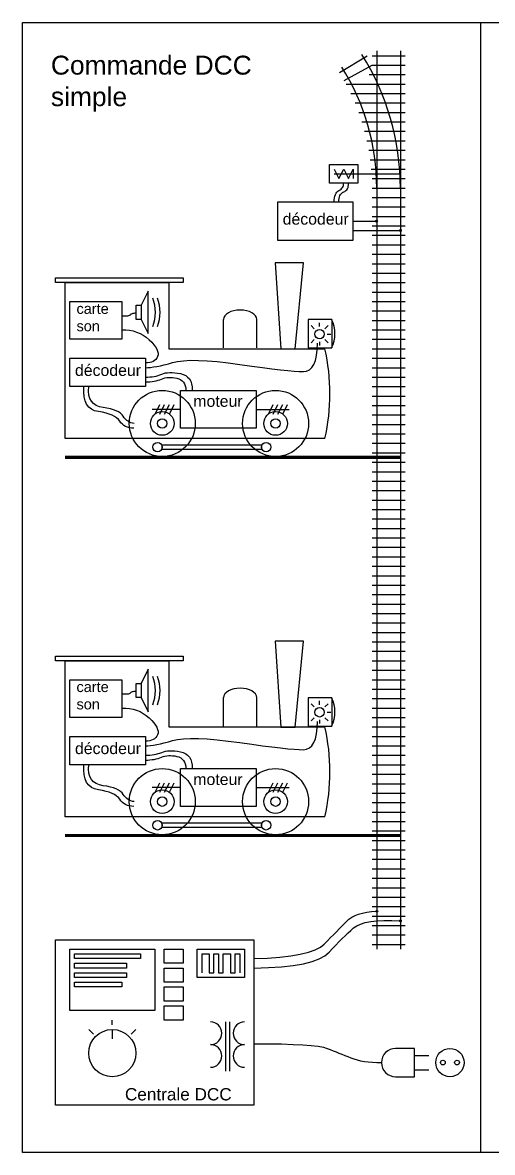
# Model space of a CAD drawing. Extents: x 1325 to 4135, y -1780 to 732.
# Drawn here: x 2825 to 3322, y -480 to 715 of the extents above; entities that cross this region are included whole.
import ezdxf

# ---------------------------------------------------------------- set-up
doc = ezdxf.new("R2010")
doc.units = 0
doc.layers.get('0').update_dxf_attribs({"linetype": 'CONTINUOUS'})
doc.layers.add('CABLES', color=6, linetype='CONTINUOUS')
doc.layers.add('LAMPES', color=1, linetype='CONTINUOUS')
doc.styles.get("Standard").update_dxf_attribs({"font": 'ARIAL.TTF'})

# ---------------------------------------------------------------- blocks, each defined once
blk = doc.blocks.new('A$C2519691F')
for p, q in [((9.1, 20), (9.1, 24)), ((3.4, 17.7), (0, 21.1)), ((14.8, 17.7), (18.2, 21.1)), ((17.1, 12), (21.1, 12)), ((3.4, 6.3), (0, 2.9)), ((9.1, 4), (9.1, 0)), ((14.8, 6.3), (18.2, 2.9))]:
    blk.add_line(p, q)
blk.add_circle((9.1, 12), 5)

msp = doc.modelspace()

# ---------------------------------------------------------------- linework, layer by layer
for p, q in [((3310, 715), (3310, -480)), ((3200, 685), (3200, -265)), ((3225, 685), (3225, -265)), ((3160.7, 662.2), (3190, 680)), ((3165.6, 653.8), (3195, 670)), ((3195, 680), (3230, 680)), ((3195, 670), (3230, 670)), ((3192, 660), (3230, 660)), ((3167.7, 650), (3230, 650)), ((3172.7, 640), (3230, 640)), ((3177.1, 630), (3230, 630)), ((3181, 620), (3230, 620)), ((3184.3, 610), (3230, 610)), ((3187.2, 600), (3230, 600)), ((3189.6, 590), (3230, 590)), ((3191.6, 580), (3230, 580)), ((3193.1, 570), (3230, 570)), ((3155, 555), (3225, 555)), ((3194.1, 560), (3230, 560)), ((3195, 550), (3230, 550)), ((3195, 540), (3230, 540)), ((3195, 530), (3230, 530)), ((3195, 520), (3230, 520)), ((3195, 510), (3230, 510)), ((3195, 500), (3230, 500)), ((3195, 490), (3230, 490)), ((3195, 480), (3230, 480)), ((3195, 470), (3230, 470)), ((3195, 460), (3230, 460)), ((3195, 450), (3230, 450)), ((3195, 440), (3230, 440)), ((3195, 430), (3230, 430)), ((3195, 420), (3230, 420)), ((3195, 410), (3230, 410)), ((3037.9, 371), (3037.9, 401)), ((3072.9, 371), (3072.9, 401)), ((3152.3, 400.9), (3152.3, 370.9)), ((3195, 400), (3230, 400)), ((3195, 390), (3230, 390)), ((3195, 380), (3230, 380)), ((3195, 370), (3230, 370)), ((3195, 360), (3230, 360)), ((3195, 350), (3230, 350)), ((3195, 340), (3230, 340)), ((3195, 330), (3230, 330)), ((2965.4, 301), (2970.4, 311)), ((2970.4, 301), (2975.4, 311)), ((2975.4, 301), (2980.4, 311)), ((2980.4, 301), (2985.4, 311)), ((3085.4, 301), (3090.4, 311)), ((3090.4, 301), (3095.4, 311)), ((3095.4, 301), (3100.4, 311)), ((3100.4, 301), (3105.4, 311)), ((3195, 320), (3230, 320)), ((2992.3, 305.9), (2962.3, 305.9)), ((3072.3, 305.9), (3107.3, 305.9)), ((3195, 310), (3230, 310)), ((3195, 300), (3230, 300)), ((3195, 290), (3230, 290)), ((3195, 280), (3230, 280)), ((3195, 270), (3230, 270)), ((3195, 260), (3230, 260)), ((3195, 250), (3230, 250)), ((3195, 240), (3230, 240)), ((3195, 230), (3230, 230)), ((3195, 220), (3230, 220)), ((3195, 210), (3230, 210)), ((3195, 200), (3230, 200)), ((3195, 190), (3230, 190)), ((3195, 180), (3230, 180)), ((3195, 170), (3230, 170)), ((3195, 160), (3230, 160)), ((3195, 150), (3230, 150)), ((3195, 140), (3230, 140)), ((3195, 130), (3230, 130)), ((3195, 120), (3230, 120)), ((3195, 110), (3230, 110)), ((3195, 100), (3230, 100)), ((3195, 90), (3230, 90)), ((3195, 80), (3230, 80)), ((3195, 70), (3230, 70)), ((3195, 60), (3230, 60)), ((3195, 50), (3230, 50)), ((3195, 40), (3230, 40)), ((3195, 30), (3230, 30)), ((3195, 20), (3230, 20)), ((3037.9, -29), (3037.9, 1)), ((3072.9, -29), (3072.9, 1)), ((3152.3, 0.9), (3152.3, -29.1)), ((3195, 10), (3230, 10)), ((3195, 0), (3230, 0)), ((3195, -10), (3230, -10)), ((3195, -20), (3230, -20)), ((3195, -30), (3230, -30)), ((3195, -40), (3230, -40)), ((3195, -50), (3230, -50)), ((3195, -60), (3230, -60)), ((3195, -70), (3230, -70)), ((3195, -80), (3230, -80)), ((2992.3, -94.1), (2962.3, -94.1)), ((2965.4, -99), (2970.4, -89)), ((2970.4, -99), (2975.4, -89)), ((2975.4, -99), (2980.4, -89)), ((2980.4, -99), (2985.4, -89)), ((3072.3, -94.1), (3107.3, -94.1)), ((3085.4, -99), (3090.4, -89)), ((3090.4, -99), (3095.4, -89)), ((3095.4, -99), (3100.4, -89)), ((3100.4, -99), (3105.4, -89)), ((3195, -90), (3230, -90)), ((3195, -100), (3230, -100)), ((3195, -110), (3230, -110)), ((3195, -120), (3230, -120)), ((3195, -130), (3230, -130)), ((3195, -140), (3230, -140)), ((3195, -150), (3230, -150)), ((3195, -160), (3230, -160)), ((3195, -170), (3230, -170)), ((3195, -180), (3230, -180)), ((3195, -190), (3230, -190)), ((3195, -200), (3230, -200)), ((3195, -210), (3230, -210)), ((3195, -220), (3230, -220)), ((3195, -230), (3230, -230)), ((3195, -240), (3230, -240)), ((3195, -250), (3230, -250)), ((3195, -260), (3230, -260)), ((2920, -345), (2920, -340)), ((3040, -342), (3040, -394)), ((3044, -342), (3044, -394)), ((2900, -355), (2895, -350)), ((2920, -350), (2920, -360)), ((2940, -355), (2945, -350)), ((3240, -377.5), (3255, -377.5)), ((3240, -392.5), (3255, -392.5))]:
    msp.add_line(p, q)
at = {"linetype": 'CONTINUOUS'}
for p, q in [((3225, 256), (2870, 256)), ((3225, 255), (2870, 255)), ((3225, 254), (2870, 254)), ((3225, -144), (2870, -144)), ((3225, -145), (2870, -145)), ((3225, -146), (2870, -146))]:
    msp.add_line(p, q, dxfattribs=at)
for points in [[(2825, 715), (4135, 715), (4135, -480), (2825, -480)], [(3150, 565), (3180, 565), (3180, 545), (3150, 545)], [(3095, 485), (3175, 485), (3175, 525), (3095, 525)], [(3122.3, 460.9), (3092.3, 460.9), (3098.3, 369.8), (3113.5, 369.8)], [(2860, 445), (2995, 445), (2995, 440), (2860, 440)], [(2875, 420), (2930, 420), (2930, 380), (2875, 380)], [(2945.4, 416), (2950.4, 416), (2950.4, 401), (2945.4, 401)], [(2875, 360), (2955, 360), (2955, 330), (2875, 330)], [(2992.3, 326), (3072.3, 326), (3072.3, 286), (2992.3, 286)], [(3077.9, 263.5), (2972.9, 263.5), (2972.9, 268.5), (3077.9, 268.5)], [(3122.3, 60.9), (3092.3, 60.9), (3098.3, -30.2), (3113.5, -30.2)], [(2860, 45), (2995, 45), (2995, 40), (2860, 40)], [(2860, 45), (2995, 45), (2995, 40), (2860, 40)], [(2875, 20), (2930, 20), (2930, -20), (2875, -20)], [(2945.4, 16), (2950.4, 16), (2950.4, 1), (2945.4, 1)], [(2875, -40), (2955, -40), (2955, -70), (2875, -70)], [(2992.3, -74), (3072.3, -74), (3072.3, -114), (2992.3, -114)], [(3077.9, -136.5), (2972.9, -136.5), (2972.9, -131.5), (3077.9, -131.5)], [(2860, -255), (3070, -255), (3070, -430), (2860, -430)], [(2875, -265), (2965, -265), (2965, -330), (2875, -330)], [(2880, -270), (2950, -270), (2950, -275), (2880, -275)], [(2975, -265), (2995, -265), (2995, -280), (2975, -280)], [(3010, -265), (3060, -265), (3060, -295), (3010, -295)], [(2880, -280), (2935, -280), (2935, -285), (2880, -285)], [(2975, -285), (2995, -285), (2995, -300), (2975, -300)], [(2880, -290), (2935, -290), (2935, -295), (2880, -295)], [(2880, -300), (2930, -300), (2930, -305), (2880, -305)], [(2975, -305), (2995, -305), (2995, -320), (2975, -320)], [(2975, -325), (2995, -325), (2995, -340), (2975, -340)]]:
    msp.add_lwpolyline(points, close=True)
for points in [[(3155, 560), (3160, 550), (3165, 560), (3170, 550), (3175, 560), (3175, 550)], [(3145, 275), (2870, 275), (2870, 440), (2980, 440), (2980, 370), (3145, 370)], [(2950.4, 401), (2957.9, 386), (2957.9, 431), (2950.4, 416)], [(3152.3, 400.9), (3127.3, 400.9), (3127.3, 370.9), (3152.3, 370.9)], [(3145, -125), (2870, -125), (2870, 40), (2980, 40), (2980, -30), (3145, -30)], [(2950.4, 1), (2957.9, -14), (2957.9, 31), (2950.4, 16)], [(3152.3, 0.9), (3127.3, 0.9), (3127.3, -29.1), (3152.3, -29.1)], [(3015, -290), (3015, -290), (3015, -290), (3015, -290), (3015, -290), (3015, -270), (3022.5, -270), (3022.5, -290), (3027.5, -290), (3027.5, -270), (3027.5, -270), (3032.5, -270), (3032.5, -290), (3037.5, -290), (3037.5, -270), (3045, -270), (3045, -290), (3050, -290), (3050, -270), (3055, -270), (3055, -290)], [(3220, -400), (3240, -400), (3240, -370), (3220, -370)]]:
    msp.add_lwpolyline(points)
for centre, radius in [((2972.9, 291), 35), ((3092.9, 291), 35), ((2972.9, 291), 12.5), ((3092.9, 291), 12.5), ((2972.9, 291), 5), ((2972.9, 291), 5), ((3092.9, 291), 5), ((2967.9, 266), 5), ((3082.9, 266), 5), ((3082.9, 266), 5), ((2972.9, -109), 35), ((3092.9, -109), 35), ((2972.9, -109), 12.5), ((2972.9, -109), 5), ((2972.9, -109), 5), ((3092.9, -109), 12.5), ((3092.9, -109), 5), ((2967.9, -134), 5), ((3082.9, -134), 5), ((3082.9, -134), 5), ((2920, -375), 25), ((3277.5, -385), 15), ((3270, -385), 2.5), ((3285, -385), 2.5)]:
    msp.add_circle(centre, radius)
for centre, radius, start, end in [((2960, 540), 265, 0, 32.2288), ((2960, 540), 240, 0, 32.2288), ((3121.5, 385.9), 34.2, 333.9925, 26.0075), ((2941.1, 322.5), 209.4, 346.8887, 13.1113), ((3121.5, -14.1), 34.2, 333.9925, 26.0075), ((2941.1, -77.5), 209.4, 346.8887, 13.1113), ((3024, -354), 12, 270, 90), ((3060, -354), 12, 90, 270), ((3024, -378), 12, 270, 90), ((3060, -378), 12, 90, 270), ((3220, -385), 15, 90, 270)]:
    msp.add_arc(centre, radius, start, end)
for centre in [(3055.4, 401), (3055.4, 1)]:
    msp.add_ellipse(centre, major_axis=(-17.5, 0), ratio=0.571429, start_param=3.141593, end_param=6.283185)
at = {"layer": 'CABLES'}
for points in [[(3155, 525), (3155.1, 527.4), (3155.3, 529.5), (3155.7, 531.4), (3156.2, 533.1), (3157, 534.6), (3157.8, 535.8), (3158.8, 536.8), (3160, 537.5), (3161.2, 538.2), (3162.2, 538.9), (3163, 539.7), (3163.8, 540.6), (3164.3, 541.6), (3164.7, 542.7), (3164.9, 543.8), (3165, 545)], [(3160, 525), (3159.9, 527.1), (3160.1, 528.9), (3160.4, 530.6), (3160.9, 532), (3161.6, 533.3), (3162.6, 534.4), (3163.7, 535.2), (3165, 535.9), (3166.3, 536.5), (3167.4, 537.3), (3168.3, 538.2), (3169, 539.3), (3169.6, 540.5), (3169.9, 541.8), (3170, 543.3), (3170, 545)], [(2930, 405), (2931.9, 404.9), (2933.6, 404.9), (2935.1, 404.9), (2936.4, 405), (2937.4, 405.2), (2938.2, 405.4), (2938.8, 405.7), (2939.2, 406.1), (2939.6, 406.5), (2940, 406.8), (2940.6, 407.1), (2941.3, 407.4), (2942.2, 407.6), (2943.1, 407.7), (2944.2, 407.9), (2945.4, 407.9)], [(2930, 390), (2934.2, 390), (2938.3, 389.6), (2942.1, 388.9), (2945.8, 387.7), (2949.4, 386.3), (2952.8, 384.4), (2956, 382.2), (2959, 379.6), (2961.7, 376.9), (2964, 374.3), (2965.8, 371.9), (2967.1, 369.6), (2968, 367.4), (2968.4, 365.4), (2968.4, 363.5), (2967.9, 361.7), (2967.1, 360.2), (2966, 358.8), (2964.7, 357.6), (2963.2, 356.7), (2961.5, 355.9), (2959.6, 355.4), (2957.4, 355.1), (2955, 355)], [(2955, 350), (2957.6, 350.1), (2960.6, 350.3), (2963.8, 350.8), (2967.2, 351.4), (2971, 352.1), (2975, 353.1), (2979.4, 354.2), (2983.9, 355.5), (2989.2, 356.7), (2995.5, 357.4), (3002.8, 357.8), (3011.2, 357.7), (3020.6, 357.3), (3031.1, 356.4), (3042.6, 355.1), (3055.1, 353.5), (3067.6, 351.7), (3078.9, 350.2), (3089, 348.9), (3098, 347.8), (3105.8, 347), (3112.5, 346.4), (3117.9, 346), (3122.3, 345.9), (3125.8, 346.4), (3128.8, 347.8), (3131.4, 350.1), (3133.5, 353.4), (3135.2, 357.6), (3136.3, 362.8), (3137, 368.9), (3137.3, 375.9)], [(2930, 5), (2931.9, 4.9), (2933.6, 4.9), (2935.1, 4.9), (2936.4, 5), (2937.4, 5.2), (2938.2, 5.4), (2938.8, 5.7), (2939.2, 6.1), (2939.6, 6.5), (2940, 6.8), (2940.6, 7.1), (2941.3, 7.4), (2942.2, 7.6), (2943.1, 7.7), (2944.2, 7.9), (2945.4, 7.9)], [(2930, -10), (2934.2, -10), (2938.3, -10.4), (2942.1, -11.1), (2945.8, -12.3), (2949.4, -13.7), (2952.8, -15.6), (2956, -17.8), (2959, -20.4), (2961.7, -23.1), (2964, -25.7), (2965.8, -28.1), (2967.1, -30.4), (2968, -32.6), (2968.4, -34.6), (2968.4, -36.5), (2967.9, -38.3), (2967.1, -39.8), (2966, -41.2), (2964.7, -42.4), (2963.2, -43.3), (2961.5, -44.1), (2959.6, -44.6), (2957.4, -44.9), (2955, -45)], [(2955, -50), (2957.6, -49.9), (2960.6, -49.7), (2963.8, -49.2), (2967.2, -48.6), (2971, -47.9), (2975, -46.9), (2979.4, -45.8), (2983.9, -44.5), (2989.2, -43.3), (2995.5, -42.6), (3002.8, -42.2), (3011.2, -42.3), (3020.6, -42.7), (3031.1, -43.6), (3042.6, -44.9), (3055.1, -46.5), (3067.6, -48.3), (3078.9, -49.8), (3089, -51.1), (3098, -52.2), (3105.8, -53), (3112.5, -53.6), (3117.9, -54), (3122.3, -54.1), (3125.8, -53.6), (3128.8, -52.2), (3131.4, -49.9), (3133.5, -46.6), (3135.2, -42.4), (3136.3, -37.2), (3137, -31.1), (3137.3, -24.1)], [(3070, -365), (3085.4, -365.1), (3099.2, -365.3), (3111.4, -365.7), (3121.9, -366.2), (3130.7, -367), (3138, -367.8), (3143.6, -368.8), (3147.5, -370), (3150.6, -371.2), (3153.7, -372.5), (3156.9, -373.7), (3160, -375), (3163.1, -376.2), (3166.2, -377.5), (3169.4, -378.7), (3172.5, -380), (3175.7, -381.2), (3179.2, -382.2), (3182.9, -383), (3186.9, -383.7), (3191.1, -384.3), (3195.5, -384.7), (3200.1, -384.9), (3205, -385)]]:
    msp.add_lwpolyline(points, dxfattribs=at)
at = {"layer": 'CABLES', "color": 1}
for points in [[(3175, 505), (3177.4, 505), (3179.7, 505), (3181.8, 505), (3183.8, 505), (3185.5, 505), (3187.2, 505), (3188.7, 505), (3190, 505), (3191.2, 505), (3192.5, 505), (3193.7, 505), (3195, 504.9), (3196.2, 504.9), (3197.4, 504.8), (3198.7, 504.8), (3199.9, 504.7)], [(2955, 335), (2957.5, 335), (2959.8, 335.2), (2962.1, 335.4), (2964.3, 335.7), (2966.4, 336.2), (2968.4, 336.7), (2970.3, 337.3), (2972.1, 338), (2973.9, 338.6), (2975.8, 339.2), (2977.7, 339.5), (2979.7, 339.7), (2981.8, 339.7), (2983.9, 339.6), (2986.1, 339.3), (2988.4, 338.9), (2990.6, 338.3), (2992.4, 337.3), (2994, 336.1), (2995.4, 334.6), (2996.4, 332.9), (2997.2, 330.9), (2997.7, 328.6), (2997.9, 326)], [(2942.9, 286), (2940.5, 286.1), (2938.2, 286.5), (2936.1, 287), (2934.1, 287.9), (2932.3, 288.9), (2930.7, 290.2), (2929.2, 291.7), (2927.9, 293.5), (2926.5, 295.3), (2924.6, 296.9), (2922.4, 298.4), (2919.8, 299.7), (2916.8, 300.9), (2913.4, 301.9), (2909.6, 302.8), (2905.4, 303.5), (2901.3, 304.5), (2897.9, 306.1), (2895, 308.4), (2892.8, 311.4), (2891.2, 315), (2890.2, 319.3), (2889.8, 324.3), (2890, 330)], [(2942.9, -114), (2940.5, -113.9), (2938.2, -113.5), (2936.1, -113), (2934.1, -112.1), (2932.3, -111.1), (2930.7, -109.8), (2929.2, -108.3), (2927.9, -106.5), (2926.5, -104.7), (2924.6, -103.1), (2922.4, -101.6), (2919.8, -100.3), (2916.8, -99.1), (2913.4, -98.1), (2909.6, -97.2), (2905.4, -96.5), (2901.3, -95.5), (2897.9, -93.9), (2895, -91.6), (2892.8, -88.6), (2891.2, -85), (2890.2, -80.7), (2889.8, -75.7), (2890, -70)], [(2955, -65), (2957.5, -65), (2959.8, -64.8), (2962.1, -64.6), (2964.3, -64.3), (2966.4, -63.8), (2968.4, -63.3), (2970.3, -62.7), (2972.1, -62), (2973.9, -61.4), (2975.8, -60.8), (2977.7, -60.5), (2979.7, -60.3), (2981.8, -60.3), (2983.9, -60.4), (2986.1, -60.7), (2988.4, -61.1), (2990.6, -61.7), (2992.4, -62.7), (2994, -63.9), (2995.4, -65.4), (2996.4, -67.1), (2997.2, -69.1), (2997.7, -71.4), (2997.9, -74)], [(3070, -275), (3084.5, -274.4), (3097.5, -273.5), (3109, -272.1), (3119, -270.4), (3127.6, -268.3), (3134.7, -265.8), (3140.4, -262.9), (3144.5, -259.6), (3147.9, -256.1), (3151.2, -252.8), (3154.3, -249.7), (3157.3, -246.6), (3160.1, -243.7), (3162.8, -240.9), (3165.4, -238.2), (3167.9, -235.7), (3170.5, -233.3), (3173.6, -231.3), (3177, -229.5), (3180.8, -228), (3185, -226.8), (3189.6, -225.9), (3194.6, -225.3), (3200, -225)]]:
    msp.add_lwpolyline(points, dxfattribs=at)
at = {"layer": 'CABLES', "color": 5}
for points in [[(3175, 495), (3177.4, 495), (3179.7, 495), (3181.8, 495), (3183.8, 495), (3185.5, 495), (3187.2, 495), (3188.7, 495), (3190, 495), (3191.6, 495), (3194.1, 495), (3197.3, 495), (3201.2, 495), (3206, 495), (3211.6, 495), (3217.9, 495), (3225, 495)], [(2955, 340), (2957.5, 340), (2959.8, 340.2), (2962.1, 340.4), (2964.3, 340.8), (2966.5, 341.2), (2968.5, 341.8), (2970.5, 342.4), (2972.4, 343.1), (2974.3, 343.8), (2976.3, 344.4), (2978.6, 344.7), (2981, 344.9), (2983.5, 344.9), (2986.3, 344.7), (2989.2, 344.3), (2992.2, 343.8), (2995.1, 342.9), (2997.7, 341.7), (2999.8, 340.1), (3001.6, 338.1), (3003, 335.6), (3003.9, 332.8), (3004.5, 329.6), (3004.7, 326)], [(2943.1, 291), (2941.4, 291.3), (2939.7, 291.7), (2938.2, 292.4), (2936.7, 293.3), (2935.3, 294.3), (2934, 295.6), (2932.7, 297), (2931.6, 298.6), (2930.3, 300.3), (2928.6, 301.8), (2926.6, 303.2), (2924.1, 304.4), (2921.2, 305.5), (2918, 306.4), (2914.3, 307.2), (2910.2, 307.8), (2906.3, 308.7), (2902.9, 310.1), (2900.1, 312), (2897.9, 314.5), (2896.3, 317.5), (2895.3, 321.1), (2894.9, 325.3), (2895, 330)], [(2955, -60), (2957.5, -60), (2959.8, -59.8), (2962.1, -59.6), (2964.3, -59.2), (2966.5, -58.8), (2968.5, -58.2), (2970.5, -57.6), (2972.4, -56.9), (2974.3, -56.2), (2976.3, -55.6), (2978.6, -55.3), (2981, -55.1), (2983.5, -55.1), (2986.3, -55.3), (2989.2, -55.7), (2992.2, -56.2), (2995.1, -57.1), (2997.7, -58.3), (2999.8, -59.9), (3001.6, -61.9), (3003, -64.4), (3003.9, -67.2), (3004.5, -70.4), (3004.7, -74)], [(2943.1, -109), (2941.4, -108.7), (2939.7, -108.3), (2938.2, -107.6), (2936.7, -106.7), (2935.3, -105.7), (2934, -104.4), (2932.7, -103), (2931.6, -101.4), (2930.3, -99.7), (2928.6, -98.2), (2926.6, -96.8), (2924.1, -95.6), (2921.2, -94.5), (2918, -93.6), (2914.3, -92.8), (2910.2, -92.2), (2906.3, -91.3), (2902.9, -89.9), (2900.1, -88), (2897.9, -85.5), (2896.3, -82.5), (2895.3, -78.9), (2894.9, -74.7), (2895, -70)], [(3070, -285), (3085.4, -284.6), (3099.3, -283.6), (3111.6, -282.2), (3122.3, -280.4), (3131.5, -278.1), (3139.1, -275.3), (3145.1, -272), (3149.5, -268.3), (3153.1, -264.4), (3156.6, -260.7), (3160, -257.2), (3163.3, -253.9), (3166.5, -250.8), (3169.6, -247.9), (3172.6, -245.2), (3175.5, -242.6), (3178.8, -240.4), (3182.9, -238.5), (3187.8, -237), (3193.6, -235.9), (3200.2, -235.1), (3207.6, -234.7), (3215.9, -234.7), (3225, -235)]]:
    msp.add_lwpolyline(points, dxfattribs=at)
at = {"layer": 'CABLES', "color": 1}
for centre in [(3199.9, 504.9), (3200, -225)]:
    msp.add_circle(centre, 1, dxfattribs=at)
at = {"layer": 'CABLES', "color": 5}
for centre in [(3225, 495), (3225, -235)]:
    msp.add_circle(centre, 1, dxfattribs=at)
at = {"layer": 'LAMPES'}
for centre in [(2922.2, 408.5), (2927.2, 408.5), (2922.2, 8.5), (2927.2, 8.5)]:
    msp.add_arc(centre, 43.4, 339.7573, 20.2427, dxfattribs=at)

# ---------------------------------------------------------------- block references
for p in [(3130.4, 373.5), (3130.4, -26.5)]:
    msp.add_blockref('A$C2519691F', p, dxfattribs=at)

# ---------------------------------------------------------------- texts
at = {"attachment_point": 1}
for s, insert, char_height, width in [('Commande DCC simple', (2855, 680), 20, 215), ('décodeur', (3100.4, 513.3), 12, 79.608), ('carte son', (2882.1, 417.9), 11, 51.175), ('décodeur', (2880.5, 353.3), 12, 90.45), ('moteur', (3005.8, 320.6), 12, 75.385), ('carte son', (2882.1, 17.9), 11, 51.175), ('décodeur', (2880.5, -46.7), 12, 90.45), ('moteur', (3005.8, -79.4), 12, 75.385), ('Centrale DCC', (2933.4, -412), 13, 170.154)]:
    msp.add_mtext(s, dxfattribs=dict(at, insert=insert, char_height=char_height, width=width))

doc.saveas('drawing.dxf')
